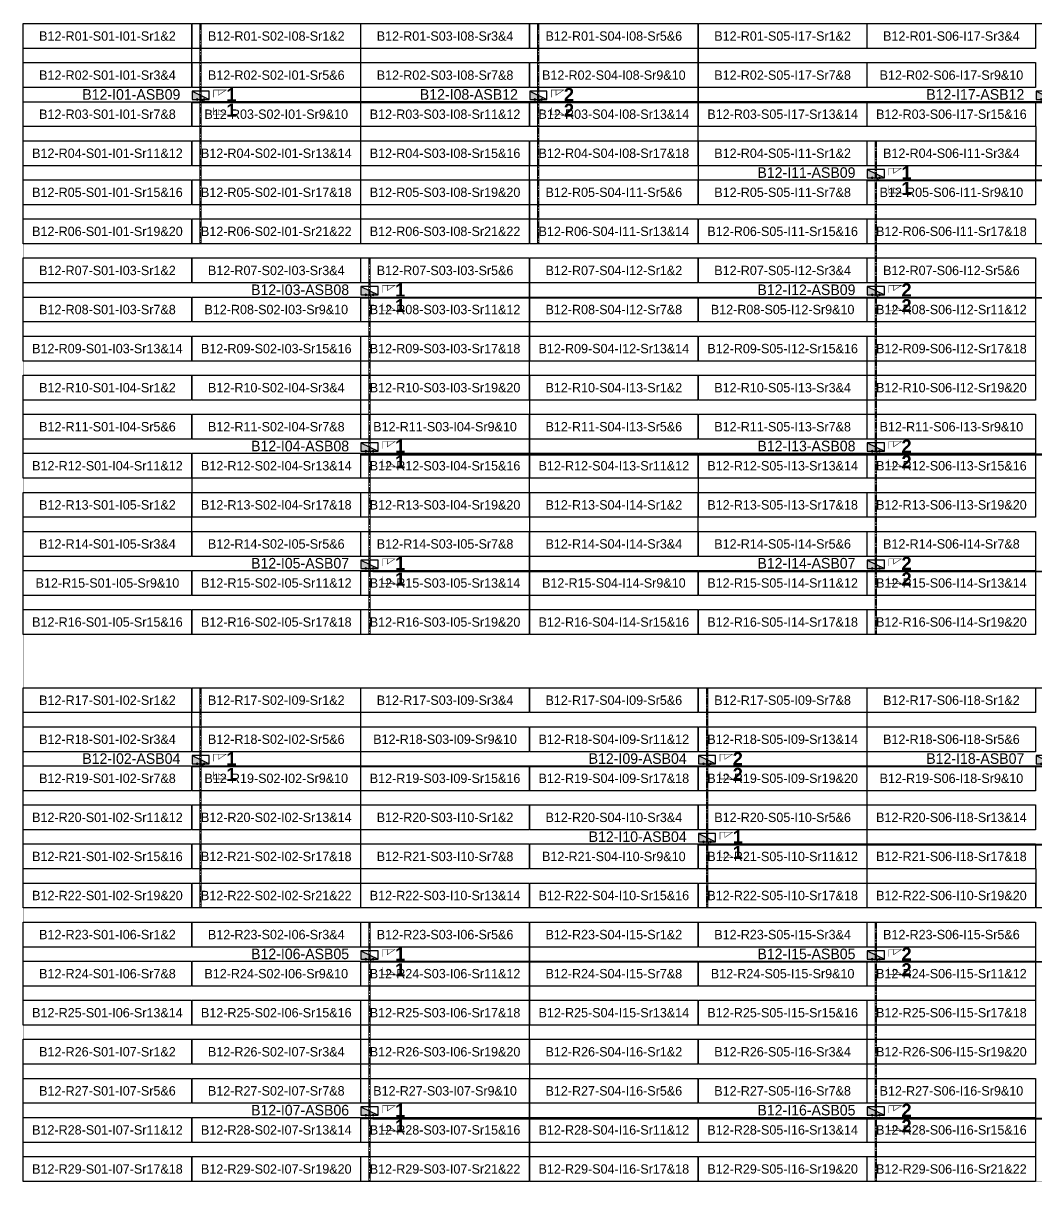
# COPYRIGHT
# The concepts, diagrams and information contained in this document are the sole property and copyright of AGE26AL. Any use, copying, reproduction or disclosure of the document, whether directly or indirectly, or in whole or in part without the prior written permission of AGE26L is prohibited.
# Model space of a CAD drawing. Header units: metres. Extents: x 529297 to 529977, y 2674414 to 2674644.
# Drawn here: x 529297.3 to 529491.6, y 2674421.7 to 2674644.2 of the extents above; entities that cross this region are included whole.
import ezdxf
from ezdxf.enums import TextEntityAlignment as Align

# ---------------------------------------------------------------- set-up
doc = ezdxf.new("R2010")
doc.units = ezdxf.units.M
doc.linetypes.add('CENTER', pattern=[2, 1.25, -0.25, 0.25, -0.25])
doc.layers.add('Boundary-12.5 MW Block', color=6, linetype='Continuous', lineweight=9)
doc.layers.add('PILE', color=1, linetype='Continuous', lineweight=15)
for name, color, linetype in [('DC Trench BL-12', 40, 'Continuous'), ('E-Inverter Grouping', 2, 'Continuous'), ('Inverter Block-12', 7, 'Continuous'), ('LT Cable(AG) INV to LT Panel BL-12', 2, 'Continuous'), ('Messenger Wire Block-12 (Master Path)', 30, 'Continuous'), ('Messenger Wire Block-12 (MW Path)', 191, 'Continuous'), ('MMS Table Block-12', 8, 'Continuous'), ('Plan Line - DC BL-12', 40, 'Continuous'), ('Section Marking BL-12', 2, 'Continuous')]:
    doc.layers.add(name, color=color, linetype=linetype)
doc.styles.add('BoldTextStyle', font='arialbd.ttf')
doc.styles.get("Standard").update_dxf_attribs({"font": 'Adani Regular.ttf'})

# ---------------------------------------------------------------- blocks, each defined once
blk = doc.blocks.new('MMS Table (32.292 x 4.788)')
at = {"color": 0}
blk.add_lwpolyline([(0, -0.002), (0, 4.786), (32.292, 4.786), (32.292, -0.002)], close=True, dxfattribs=at)
at = {"color": 7}
blk.add_attdef('ID1', text='', height=1.8, dxfattribs=at).set_placement((16.146, 2.392), align=Align.MIDDLE_CENTER)
blk = doc.blocks.new('Inverter Block')
h = blk.add_hatch(color=0)
h.dxf.hatch_style = 1
h.paths.add_polyline_path([(-1.46, 2.27), (-1.46, 0.85), (1.46, 0.85)])
at = {"color": 0}
blk.add_lwpolyline([(1.46, 2.27), (-1.46, 2.27), (-1.46, 0.85), (1.46, 0.85)], close=True, dxfattribs=at)
blk.add_lwpolyline([(-1.46, 2.27), (1.46, 0.85)], dxfattribs=at)
at = {"layer": 'PILE'}
for centre in [(-0.61, 0.85), (0.61, 0.85)]:
    blk.add_circle(centre, 0.156, dxfattribs=at)
at = {"color": 7}
blk.add_attdef('ID', (-1.46, 3.01), '', height=1.8, dxfattribs=at)

msp = doc.modelspace()

# ---------------------------------------------------------------- linework, layer by layer
at = {"layer": 'Boundary-12.5 MW Block', "const_width": 0.05}
msp.add_lwpolyline([(529945.14, 2674421.79), (529297.3, 2674421.79), (529297.3, 2674644.08), (529621.12, 2674644.08), (529621.12, 2674629.08), (529653.52, 2674629.08), (529653.52, 2674621.58), (529685.91, 2674621.58), (529685.91, 2674606.58), (529718.3, 2674606.58), (529718.3, 2674591.58), (529750.69, 2674591.58), (529750.69, 2674584.08), (529783.08, 2674584.08)], dxfattribs=at)
at = {"layer": 'DC Trench BL-12', "color": 40, "const_width": 0.15}
for points in [[(529331.48, 2674644.08), (529331.18, 2674644.08), (529331.18, 2674601.79), (529331.48, 2674601.79)], [(529396.27, 2674644.08), (529395.97, 2674644.08), (529395.97, 2674601.79), (529396.27, 2674601.79)], [(529461.05, 2674621.58), (529460.75, 2674621.58), (529460.75, 2674526.79), (529461.05, 2674526.79)], [(529363.88, 2674599.08), (529363.57, 2674599.08), (529363.57, 2674526.79), (529363.88, 2674526.79)], [(529331.48, 2674516.58), (529331.18, 2674516.58), (529331.18, 2674474.29), (529331.48, 2674474.29)], [(529428.66, 2674516.58), (529428.36, 2674516.58), (529428.36, 2674474.29), (529428.66, 2674474.29)], [(529363.88, 2674471.58), (529363.57, 2674471.58), (529363.57, 2674421.79), (529363.88, 2674421.79)], [(529461.05, 2674471.58), (529460.75, 2674471.58), (529460.75, 2674421.79), (529461.05, 2674421.79)]]:
    msp.add_lwpolyline(points, close=True, dxfattribs=at)
at = {"layer": 'E-Inverter Grouping'}
for points in [[(529329.6, 2674636.58), (529361.99, 2674636.58), (529361.99, 2674601.79), (529297.3, 2674601.79), (529297.3, 2674644.08), (529329.6, 2674644.08)], [(529426.77, 2674644.08), (529426.77, 2674616.79), (529394.38, 2674616.79), (529394.38, 2674601.79), (529362.09, 2674601.79), (529362.09, 2674639.29), (529329.7, 2674639.29), (529329.7, 2674644.08)], [(529329.6, 2674509.08), (529361.99, 2674509.08), (529361.99, 2674474.29), (529297.3, 2674474.29), (529297.3, 2674516.58), (529329.6, 2674516.58)], [(529523.95, 2674474.29), (529491.66, 2674474.29), (529491.66, 2674481.79), (529459.26, 2674481.79), (529459.26, 2674516.58), (529523.95, 2674516.58)], [(529361.99, 2674441.58), (529394.38, 2674441.58), (529394.38, 2674421.79), (529297.3, 2674421.79), (529297.3, 2674449.08), (529361.99, 2674449.08)], [(529459.16, 2674441.58), (529491.56, 2674441.58), (529491.56, 2674421.79), (529394.48, 2674421.79), (529394.48, 2674449.08), (529459.16, 2674449.08)]]:
    msp.add_lwpolyline(points, close=True, dxfattribs=at)
at = {"layer": 'E-Inverter Grouping', "color": 3}
for points in [[(529523.95, 2674616.79), (529491.66, 2674616.79), (529491.66, 2674624.29), (529426.87, 2674624.29), (529426.87, 2674644.08), (529523.95, 2674644.08)], [(529491.56, 2674614.08), (529523.95, 2674614.08), (529523.95, 2674601.79), (529394.48, 2674601.79), (529394.48, 2674614.08), (529426.87, 2674614.08), (529426.87, 2674621.58), (529491.56, 2674621.58)], [(529394.38, 2674571.79), (529362.09, 2674571.79), (529362.09, 2674579.29), (529297.3, 2674579.29), (529297.3, 2674599.08), (529394.38, 2674599.08)], [(529491.56, 2674571.79), (529459.26, 2674571.79), (529459.26, 2674579.29), (529394.48, 2674579.29), (529394.48, 2674599.08), (529491.56, 2674599.08)], [(529361.99, 2674569.08), (529394.38, 2674569.08), (529394.38, 2674549.29), (529329.7, 2674549.29), (529329.7, 2674556.79), (529297.3, 2674556.79), (529297.3, 2674576.58), (529361.99, 2674576.58)], [(529459.16, 2674569.08), (529491.56, 2674569.08), (529491.56, 2674549.29), (529426.87, 2674549.29), (529426.87, 2674556.79), (529394.48, 2674556.79), (529394.48, 2674576.58), (529459.16, 2674576.58)], [(529394.38, 2674526.79), (529297.3, 2674526.79), (529297.3, 2674554.08), (529329.6, 2674554.08), (529329.6, 2674546.58), (529394.38, 2674546.58)], [(529491.56, 2674526.79), (529394.48, 2674526.79), (529394.48, 2674554.08), (529426.77, 2674554.08), (529426.77, 2674546.58), (529491.56, 2674546.58)], [(529459.16, 2674496.79), (529362.09, 2674496.79), (529362.09, 2674511.79), (529329.7, 2674511.79), (529329.7, 2674516.58), (529459.16, 2674516.58)], [(529459.16, 2674479.08), (529491.56, 2674479.08), (529491.56, 2674474.29), (529362.09, 2674474.29), (529362.09, 2674494.08), (529459.16, 2674494.08)], [(529394.38, 2674444.29), (529362.09, 2674444.29), (529362.09, 2674451.79), (529297.3, 2674451.79), (529297.3, 2674471.58), (529394.38, 2674471.58)], [(529491.56, 2674444.29), (529459.26, 2674444.29), (529459.26, 2674451.79), (529394.48, 2674451.79), (529394.48, 2674471.58), (529491.56, 2674471.58)]]:
    msp.add_lwpolyline(points, close=True, dxfattribs=at)
at = {"layer": 'LT Cable(AG) INV to LT Panel BL-12'}
for points in [[(529579.49, 2674541.86), (529579.36, 2674541.86, -0.151992), (529578.85, 2674542.02), (529577.38, 2674543.04, 0.151992), (529576.86, 2674543.2), (529570.67, 2674543.2, -0.414214), (529569.77, 2674544.1), (529569.77, 2674554.96, 0.064459), (529569.74, 2674555.19), (529569.49, 2674556.14, -0.064459), (529569.46, 2674556.37), (529569.46, 2674628.12, 0.414214), (529568.56, 2674629.02), (529332.23, 2674629.02, -0.414214), (529331.33, 2674629.92), (529331.33, 2674630.19)], [(529579.49, 2674541.84), (529579.36, 2674541.84, -0.151992), (529578.85, 2674542), (529577.38, 2674543.01, 0.151992), (529576.86, 2674543.17), (529570.65, 2674543.17, -0.414214), (529569.75, 2674544.07), (529569.75, 2674554.95, 0.064459), (529569.72, 2674555.18), (529569.47, 2674556.14, -0.064459), (529569.44, 2674556.37), (529569.44, 2674613.1, 0.414214), (529568.54, 2674614), (529461.8, 2674614, -0.414214), (529460.9, 2674614.9), (529460.9, 2674615.19)], [(529581.48, 2674541.76), (529579.36, 2674541.76, -0.151992), (529578.85, 2674541.92), (529577.38, 2674542.94, 0.151992), (529576.86, 2674543.1), (529570.57, 2674543.1, -0.414214), (529569.67, 2674544), (529569.67, 2674554.94, 0.064459), (529569.64, 2674555.17), (529569.39, 2674556.13, -0.064459), (529569.36, 2674556.36), (529569.36, 2674590.52, 0.414214), (529568.46, 2674591.42), (529364.63, 2674591.42, -0.414214), (529363.73, 2674592.32), (529363.73, 2674592.69)], [(529579.49, 2674541.79), (529579.36, 2674541.79, -0.151992), (529578.85, 2674541.95), (529577.38, 2674542.96, 0.151992), (529576.86, 2674543.12), (529570.6, 2674543.12, -0.414214), (529569.7, 2674544.02), (529569.7, 2674554.95, 0.064459), (529569.67, 2674555.18), (529569.42, 2674556.13, -0.064459), (529569.39, 2674556.36), (529569.39, 2674590.55, 0.414214), (529568.49, 2674591.45), (529461.8, 2674591.45, -0.414214), (529460.9, 2674592.35), (529460.9, 2674592.69)], [(529581.48, 2674541.71), (529579.36, 2674541.71, -0.151992), (529578.85, 2674541.87), (529577.38, 2674542.89, 0.151992), (529576.86, 2674543.05), (529570.52, 2674543.05, -0.414214), (529569.62, 2674543.95), (529569.62, 2674554.94, 0.064459), (529569.59, 2674555.17), (529569.34, 2674556.12, -0.064459), (529569.31, 2674556.35), (529569.31, 2674560.47, 0.414214), (529568.41, 2674561.37), (529364.63, 2674561.37, -0.414214), (529363.73, 2674562.27), (529363.73, 2674562.69)], [(529583.64, 2674541.64), (529579.36, 2674541.64, -0.151992), (529578.85, 2674541.8), (529577.38, 2674542.81, 0.151992), (529576.86, 2674542.97), (529570.45, 2674542.97, -0.414214), (529569.55, 2674543.87), (529569.55, 2674554.93, 0.064459), (529569.52, 2674555.16), (529569.27, 2674556.11, -0.064459), (529569.24, 2674556.34), (529569.24, 2674560.4, 0.414214), (529568.34, 2674561.3), (529555.54, 2674561.3, 0.414214), (529554.64, 2674560.4), (529554.64, 2674539.7, -0.414214), (529553.74, 2674538.8), (529364.63, 2674538.8, -0.414214), (529363.73, 2674539.7), (529363.73, 2674540.19)], [(529581.48, 2674541.74), (529579.36, 2674541.74, -0.151992), (529578.85, 2674541.9), (529577.38, 2674542.91, 0.151992), (529576.86, 2674543.07), (529570.55, 2674543.07, -0.414214), (529569.65, 2674543.97), (529569.65, 2674554.94, 0.064459), (529569.62, 2674555.17), (529569.37, 2674556.13, -0.064459), (529569.34, 2674556.35), (529569.34, 2674560.5, 0.414214), (529568.44, 2674561.4), (529461.8, 2674561.4, -0.414214), (529460.9, 2674562.3), (529460.9, 2674562.69)], [(529583.64, 2674541.66), (529579.36, 2674541.66, -0.151992), (529578.85, 2674541.82), (529577.38, 2674542.84, 0.151992), (529576.86, 2674543), (529570.47, 2674543, -0.414214), (529569.57, 2674543.9), (529569.57, 2674554.93, 0.064459), (529569.54, 2674555.16), (529569.29, 2674556.12, -0.064459), (529569.26, 2674556.34), (529569.26, 2674560.42, 0.414214), (529568.36, 2674561.32), (529555.52, 2674561.32, 0.414214), (529554.62, 2674560.42), (529554.62, 2674539.72, -0.414214), (529553.72, 2674538.82), (529461.8, 2674538.82, -0.414214), (529460.9, 2674539.72), (529460.9, 2674540.19)], [(529584.52, 2674540.34), (529579.39, 2674540.34, -0.106848), (529579.02, 2674540.42), (529577.4, 2674541.15, 0.106848), (529577.03, 2674541.23), (529570.52, 2674541.23, 0.414214), (529569.62, 2674540.33), (529569.62, 2674518.54, -0.068738), (529569.59, 2674518.3), (529569.26, 2674517.11, 0.068738), (529569.22, 2674516.87), (529569.22, 2674502.4, -0.414214), (529568.32, 2674501.5), (529332.23, 2674501.5, -0.414214), (529331.33, 2674502.4), (529331.33, 2674502.69)], [(529582.58, 2674540.24), (529579.39, 2674540.24, -0.106848), (529579.02, 2674540.32), (529577.4, 2674541.05, 0.106848), (529577.03, 2674541.13), (529570.62, 2674541.13, 0.414214), (529569.72, 2674540.23), (529569.72, 2674518.53, -0.068738), (529569.69, 2674518.28), (529569.36, 2674517.1, 0.068738), (529569.32, 2674516.85), (529569.32, 2674464.8, -0.414214), (529568.42, 2674463.9), (529364.63, 2674463.9, -0.414214), (529363.73, 2674464.8), (529363.73, 2674465.19)], [(529584.52, 2674540.37), (529579.39, 2674540.37, -0.106848), (529579.02, 2674540.45), (529577.4, 2674541.18, 0.106848), (529577.03, 2674541.26), (529570.5, 2674541.26, 0.414214), (529569.6, 2674540.36), (529569.6, 2674518.54, -0.068738), (529569.56, 2674518.3), (529569.23, 2674517.12, 0.068738), (529569.2, 2674516.87), (529569.2, 2674502.42, -0.414214), (529568.3, 2674501.52), (529429.41, 2674501.52, -0.414214), (529428.51, 2674502.42), (529428.51, 2674502.69)], [(529584.52, 2674540.32), (529579.39, 2674540.32, -0.106848), (529579.02, 2674540.4), (529577.4, 2674541.13, 0.106848), (529577.03, 2674541.21), (529570.55, 2674541.21, 0.414214), (529569.65, 2674540.31), (529569.65, 2674518.54, -0.068738), (529569.61, 2674518.29), (529569.28, 2674517.11, 0.068738), (529569.25, 2674516.86), (529569.25, 2674487.37, -0.414214), (529568.35, 2674486.47), (529429.41, 2674486.47, -0.414214), (529428.51, 2674487.37), (529428.51, 2674487.69)], [(529582.58, 2674540.27), (529579.39, 2674540.27, -0.106848), (529579.02, 2674540.35), (529577.4, 2674541.08, 0.106848), (529577.03, 2674541.16), (529570.6, 2674541.16, 0.414214), (529569.7, 2674540.26), (529569.7, 2674518.53, -0.068738), (529569.66, 2674518.29), (529569.33, 2674517.1, 0.068738), (529569.3, 2674516.86), (529569.3, 2674464.82, -0.414214), (529568.4, 2674463.92), (529461.8, 2674463.92, -0.414214), (529460.9, 2674464.82), (529460.9, 2674465.19)], [(529580.51, 2674540.17), (529579.39, 2674540.17, -0.106848), (529579.02, 2674540.25), (529577.4, 2674540.98, 0.106848), (529577.03, 2674541.06), (529570.7, 2674541.06, 0.414214), (529569.8, 2674540.16), (529569.8, 2674518.52, -0.068738), (529569.76, 2674518.27), (529569.43, 2674517.09, 0.068738), (529569.4, 2674516.84), (529569.4, 2674434.72, -0.414214), (529568.5, 2674433.82), (529364.63, 2674433.82, -0.414214), (529363.73, 2674434.72), (529363.73, 2674435.19)], [(529582.58, 2674540.19), (529579.39, 2674540.19, -0.106848), (529579.02, 2674540.27), (529577.4, 2674541, 0.106848), (529577.03, 2674541.08), (529570.67, 2674541.08, 0.414214), (529569.77, 2674540.18), (529569.77, 2674518.52, -0.068738), (529569.74, 2674518.28), (529569.41, 2674517.09, 0.068738), (529569.37, 2674516.85), (529569.37, 2674434.75, -0.414214), (529568.47, 2674433.85), (529461.8, 2674433.85, -0.414214), (529460.9, 2674434.75), (529460.9, 2674435.19)]]:
    msp.add_lwpolyline(points, format="xyb", dxfattribs=at)
at = {"layer": 'LT Cable(AG) INV to LT Panel BL-12', "color": 5}
msp.add_lwpolyline([(529580.51, 2674542.17), (529579.93, 2674542.17, -0.089803), (529579.62, 2674542.23), (529577.12, 2674543.17, 0.089803), (529576.8, 2674543.22), (529570.7, 2674543.22, -0.414214), (529569.8, 2674544.12), (529569.8, 2674554.96, 0.064459), (529569.77, 2674555.19), (529569.52, 2674556.14, -0.064459), (529569.49, 2674556.37), (529569.49, 2674628.15, 0.414214), (529568.59, 2674629.05), (529397.02, 2674629.05, -0.414214), (529396.12, 2674629.95), (529396.12, 2674630.19)], format="xyb", dxfattribs=at)
at = {"layer": 'Messenger Wire Block-12 (Master Path)'}
for points in [[(529329.7, 2674628.94), (529569.37, 2674628.94)], [(529459.26, 2674613.94), (529569.37, 2674613.94)], [(529362.09, 2674591.44), (529569.37, 2674591.44)], [(529362.09, 2674561.44), (529569.37, 2674561.44)], [(529362.09, 2674538.94), (529554.5, 2674538.94)], [(529329.7, 2674501.44), (529569.28, 2674501.44)], [(529426.87, 2674486.44), (529569.28, 2674486.44)], [(529362.09, 2674463.94), (529569.28, 2674463.94)], [(529362.09, 2674433.94), (529718.3, 2674433.94)]]:
    msp.add_lwpolyline(points, dxfattribs=at)
at = {"layer": 'Messenger Wire Block-12 (MW Path)', "const_width": 0.1}
for points in [[(529329.7, 2674628.94), (529569.37, 2674628.94)], [(529459.26, 2674613.94), (529569.37, 2674613.94)], [(529362.09, 2674591.44), (529569.37, 2674591.44)], [(529362.09, 2674561.19), (529569.37, 2674561.19)], [(529362.09, 2674538.94), (529554.5, 2674538.94)], [(529329.7, 2674501.44), (529569.28, 2674501.44)], [(529426.87, 2674486.44), (529569.28, 2674486.44)], [(529362.09, 2674463.94), (529569.28, 2674463.94)], [(529362.09, 2674433.69), (529718.3, 2674433.69)]]:
    msp.add_lwpolyline(points, dxfattribs=at)
at = {"layer": 'Plan Line - DC BL-12', "color": 6, "linetype": 'CENTER'}
for points in [[(529331.33, 2674644.08), (529331.33, 2674601.79)], [(529396.12, 2674644.08), (529396.12, 2674601.79)], [(529460.9, 2674621.58), (529460.9, 2674526.79)], [(529363.73, 2674599.08), (529363.73, 2674526.79)], [(529331.33, 2674516.58), (529331.33, 2674474.29)], [(529428.51, 2674516.58), (529428.51, 2674474.29)], [(529363.73, 2674471.58), (529363.73, 2674421.79)], [(529460.9, 2674471.58), (529460.9, 2674421.79)]]:
    msp.add_lwpolyline(points, dxfattribs=at)
at = {"layer": 'Section Marking BL-12', "color": 94, "lineweight": 35, "true_color": 0x00a500, "const_width": 0.1}
for points in [[(529333.83, 2674629.94), (529333.83, 2674631.33), (529336.23, 2674631.33), (529334.75, 2674630.32), (529334.75, 2674631.33)], [(529398.62, 2674629.94), (529398.62, 2674631.33), (529401.02, 2674631.33), (529399.54, 2674630.32), (529399.54, 2674631.33)], [(529333.83, 2674627.94), (529333.83, 2674626.55), (529336.23, 2674626.55), (529334.75, 2674627.56), (529334.75, 2674626.55)], [(529398.62, 2674627.94), (529398.62, 2674626.55), (529401.02, 2674626.55), (529399.54, 2674627.56), (529399.54, 2674626.55)], [(529463.4, 2674614.94), (529463.4, 2674616.33), (529465.8, 2674616.33), (529464.32, 2674615.32), (529464.32, 2674616.33)], [(529463.4, 2674612.94), (529463.4, 2674611.55), (529465.8, 2674611.55), (529464.32, 2674612.56), (529464.32, 2674611.55)], [(529366.23, 2674592.44), (529366.23, 2674593.83), (529368.63, 2674593.83), (529367.15, 2674592.82), (529367.15, 2674593.83)], [(529463.4, 2674592.44), (529463.4, 2674593.83), (529465.8, 2674593.83), (529464.32, 2674592.82), (529464.32, 2674593.83)], [(529366.23, 2674590.44), (529366.23, 2674589.05), (529368.63, 2674589.05), (529367.15, 2674590.06), (529367.15, 2674589.05)], [(529463.4, 2674590.44), (529463.4, 2674589.05), (529465.8, 2674589.05), (529464.32, 2674590.06), (529464.32, 2674589.05)], [(529366.23, 2674562.44), (529366.23, 2674563.83), (529368.63, 2674563.83), (529367.15, 2674562.82), (529367.15, 2674563.83)], [(529463.4, 2674562.44), (529463.4, 2674563.83), (529465.8, 2674563.83), (529464.32, 2674562.82), (529464.32, 2674563.83)], [(529366.23, 2674560.44), (529366.23, 2674559.05), (529368.63, 2674559.05), (529367.15, 2674560.06), (529367.15, 2674559.05)], [(529463.4, 2674560.44), (529463.4, 2674559.05), (529465.8, 2674559.05), (529464.32, 2674560.06), (529464.32, 2674559.05)], [(529366.23, 2674539.94), (529366.23, 2674541.33), (529368.63, 2674541.33), (529367.15, 2674540.32), (529367.15, 2674541.33)], [(529463.4, 2674539.94), (529463.4, 2674541.33), (529465.8, 2674541.33), (529464.32, 2674540.32), (529464.32, 2674541.33)], [(529366.23, 2674537.94), (529366.23, 2674536.55), (529368.63, 2674536.55), (529367.15, 2674537.56), (529367.15, 2674536.55)], [(529463.4, 2674537.94), (529463.4, 2674536.55), (529465.8, 2674536.55), (529464.32, 2674537.56), (529464.32, 2674536.55)], [(529333.83, 2674502.44), (529333.83, 2674503.83), (529336.23, 2674503.83), (529334.75, 2674502.82), (529334.75, 2674503.83)], [(529431.01, 2674502.44), (529431.01, 2674503.83), (529433.41, 2674503.83), (529431.93, 2674502.82), (529431.93, 2674503.83)], [(529333.83, 2674500.44), (529333.83, 2674499.05), (529336.23, 2674499.05), (529334.75, 2674500.06), (529334.75, 2674499.05)], [(529431.01, 2674500.44), (529431.01, 2674499.05), (529433.41, 2674499.05), (529431.93, 2674500.06), (529431.93, 2674499.05)], [(529431.01, 2674487.44), (529431.01, 2674488.83), (529433.41, 2674488.83), (529431.93, 2674487.82), (529431.93, 2674488.83)], [(529431.01, 2674485.44), (529431.01, 2674484.05), (529433.41, 2674484.05), (529431.93, 2674485.06), (529431.93, 2674484.05)], [(529366.23, 2674464.94), (529366.23, 2674466.33), (529368.63, 2674466.33), (529367.15, 2674465.32), (529367.15, 2674466.33)], [(529463.4, 2674464.94), (529463.4, 2674466.33), (529465.8, 2674466.33), (529464.32, 2674465.32), (529464.32, 2674466.33)], [(529366.23, 2674462.94), (529366.23, 2674461.55), (529368.63, 2674461.55), (529367.15, 2674462.56), (529367.15, 2674461.55)], [(529463.4, 2674462.94), (529463.4, 2674461.55), (529465.8, 2674461.55), (529464.32, 2674462.56), (529464.32, 2674461.55)], [(529366.23, 2674434.94), (529366.23, 2674436.33), (529368.63, 2674436.33), (529367.15, 2674435.32), (529367.15, 2674436.33)], [(529463.4, 2674434.94), (529463.4, 2674436.33), (529465.8, 2674436.33), (529464.32, 2674435.32), (529464.32, 2674436.33)], [(529366.23, 2674432.94), (529366.23, 2674431.55), (529368.63, 2674431.55), (529367.15, 2674432.56), (529367.15, 2674431.55)], [(529463.4, 2674432.94), (529463.4, 2674431.55), (529465.8, 2674431.55), (529464.32, 2674432.56), (529464.32, 2674431.55)]]:
    msp.add_lwpolyline(points, dxfattribs=at)

# ---------------------------------------------------------------- block references
at = {"layer": 'Inverter Block-12'}
ref = msp.add_blockref('Inverter Block', (529331.33, 2674628.53), dxfattribs=dict(at, xscale=1.124999999976148, yscale=1.124999999976148, zscale=1.124999999976148))
ref.add_attrib('ID', 'B12-I01-ASB09', (529308.62, 2674629.46), dxfattribs={"layer": '0', "color": 7, "height": 2.025})
ref = msp.add_blockref('Inverter Block', (529396.12, 2674628.53), dxfattribs=dict(at, xscale=1.124999999976148, yscale=1.124999999976148, zscale=1.124999999976148))
ref.add_attrib('ID', 'B12-I08-ASB12', (529373.4, 2674629.46), dxfattribs={"layer": '0', "color": 7, "height": 2.025})
ref = msp.add_blockref('Inverter Block', (529493.29, 2674628.53), dxfattribs=dict(at, xscale=1.124999999976148, yscale=1.124999999976148, zscale=1.124999999976148))
ref.add_attrib('ID', 'B12-I17-ASB12', (529470.58, 2674629.46), dxfattribs={"layer": '0', "color": 7, "height": 2.025})
ref = msp.add_blockref('Inverter Block', (529460.9, 2674613.53), dxfattribs=dict(at, xscale=1.124999999976148, yscale=1.124999999976148, zscale=1.124999999976148))
ref.add_attrib('ID', 'B12-I11-ASB09', (529438.18, 2674614.46), dxfattribs={"layer": '0', "color": 7, "height": 2.025})
ref = msp.add_blockref('Inverter Block', (529363.73, 2674591.03), dxfattribs=dict(at, xscale=1.124999999976148, yscale=1.124999999976148, zscale=1.124999999976148))
ref.add_attrib('ID', 'B12-I03-ASB08', (529341.01, 2674591.96), dxfattribs={"layer": '0', "color": 7, "height": 2.025})
ref = msp.add_blockref('Inverter Block', (529460.9, 2674591.03), dxfattribs=dict(at, xscale=1.124999999976148, yscale=1.124999999976148, zscale=1.124999999976148))
ref.add_attrib('ID', 'B12-I12-ASB09', (529438.18, 2674591.96), dxfattribs={"layer": '0', "color": 7, "height": 2.025})
ref = msp.add_blockref('Inverter Block', (529363.73, 2674561.03), dxfattribs=dict(at, xscale=1.124999999976148, yscale=1.124999999976148, zscale=1.124999999976148))
ref.add_attrib('ID', 'B12-I04-ASB08', (529341.01, 2674561.96), dxfattribs={"layer": '0', "color": 7, "height": 2.025})
ref = msp.add_blockref('Inverter Block', (529460.9, 2674561.03), dxfattribs=dict(at, xscale=1.124999999976148, yscale=1.124999999976148, zscale=1.124999999976148))
ref.add_attrib('ID', 'B12-I13-ASB08', (529438.18, 2674561.96), dxfattribs={"layer": '0', "color": 7, "height": 2.025})
ref = msp.add_blockref('Inverter Block', (529363.73, 2674538.53), dxfattribs=dict(at, xscale=1.124999999976148, yscale=1.124999999976148, zscale=1.124999999976148))
ref.add_attrib('ID', 'B12-I05-ASB07', (529341.01, 2674539.46), dxfattribs={"layer": '0', "color": 7, "height": 2.025})
ref = msp.add_blockref('Inverter Block', (529460.9, 2674538.53), dxfattribs=dict(at, xscale=1.124999999976148, yscale=1.124999999976148, zscale=1.124999999976148))
ref.add_attrib('ID', 'B12-I14-ASB07', (529438.18, 2674539.46), dxfattribs={"layer": '0', "color": 7, "height": 2.025})
ref = msp.add_blockref('Inverter Block', (529331.33, 2674501.03), dxfattribs=dict(at, xscale=1.124999999976148, yscale=1.124999999976148, zscale=1.124999999976148))
ref.add_attrib('ID', 'B12-I02-ASB04', (529308.62, 2674501.96), dxfattribs={"layer": '0', "color": 7, "height": 2.025})
ref = msp.add_blockref('Inverter Block', (529428.51, 2674501.03), dxfattribs=dict(at, xscale=1.124999999976148, yscale=1.124999999976148, zscale=1.124999999976148))
ref.add_attrib('ID', 'B12-I09-ASB04', (529405.79, 2674501.96), dxfattribs={"layer": '0', "color": 7, "height": 2.025})
ref = msp.add_blockref('Inverter Block', (529493.29, 2674501.03), dxfattribs=dict(at, xscale=1.124999999976148, yscale=1.124999999976148, zscale=1.124999999976148))
ref.add_attrib('ID', 'B12-I18-ASB07', (529470.58, 2674501.96), dxfattribs={"layer": '0', "color": 7, "height": 2.025})
ref = msp.add_blockref('Inverter Block', (529428.51, 2674486.03), dxfattribs=dict(at, xscale=1.124999999976148, yscale=1.124999999976148, zscale=1.124999999976148))
ref.add_attrib('ID', 'B12-I10-ASB04', (529405.79, 2674486.96), dxfattribs={"layer": '0', "color": 7, "height": 2.025})
ref = msp.add_blockref('Inverter Block', (529363.73, 2674463.53), dxfattribs=dict(at, xscale=1.124999999976148, yscale=1.124999999976148, zscale=1.124999999976148))
ref.add_attrib('ID', 'B12-I06-ASB05', (529341.01, 2674464.46), dxfattribs={"layer": '0', "color": 7, "height": 2.025})
ref = msp.add_blockref('Inverter Block', (529460.9, 2674463.53), dxfattribs=dict(at, xscale=1.124999999976148, yscale=1.124999999976148, zscale=1.124999999976148))
ref.add_attrib('ID', 'B12-I15-ASB05', (529438.18, 2674464.46), dxfattribs={"layer": '0', "color": 7, "height": 2.025})
ref = msp.add_blockref('Inverter Block', (529363.73, 2674433.53), dxfattribs=dict(at, xscale=1.124999999976148, yscale=1.124999999976148, zscale=1.124999999976148))
ref.add_attrib('ID', 'B12-I07-ASB06', (529341.01, 2674434.46), dxfattribs={"layer": '0', "color": 7, "height": 2.025})
ref = msp.add_blockref('Inverter Block', (529460.9, 2674433.53), dxfattribs=dict(at, xscale=1.124999999976148, yscale=1.124999999976148, zscale=1.124999999976148))
ref.add_attrib('ID', 'B12-I16-ASB05', (529438.18, 2674434.46), dxfattribs={"layer": '0', "color": 7, "height": 2.025})
at = {"layer": 'MMS Table Block-12'}
for p, values in [((529297.3, 2674639.29), {'ID1': 'B12-R01-S01-I01-Sr1&2'}), ((529329.7, 2674639.29), {'ID1': 'B12-R01-S02-I08-Sr1&2'}), ((529362.09, 2674639.29), {'ID1': 'B12-R01-S03-I08-Sr3&4'}), ((529394.48, 2674639.29), {'ID1': 'B12-R01-S04-I08-Sr5&6'}), ((529426.87, 2674639.29), {'ID1': 'B12-R01-S05-I17-Sr1&2'}), ((529459.26, 2674639.29), {'ID1': 'B12-R01-S06-I17-Sr3&4'}), ((529297.3, 2674631.79), {'ID1': 'B12-R02-S01-I01-Sr3&4'}), ((529329.7, 2674631.79), {'ID1': 'B12-R02-S02-I01-Sr5&6'}), ((529362.09, 2674631.79), {'ID1': 'B12-R02-S03-I08-Sr7&8'}), ((529394.48, 2674631.79), {'ID1': 'B12-R02-S04-I08-Sr9&10'}), ((529426.87, 2674631.79), {'ID1': 'B12-R02-S05-I17-Sr7&8'}), ((529459.26, 2674631.79), {'ID1': 'B12-R02-S06-I17-Sr9&10'}), ((529297.3, 2674624.29), {'ID1': 'B12-R03-S01-I01-Sr7&8'}), ((529329.7, 2674624.29), {'ID1': 'B12-R03-S02-I01-Sr9&10'}), ((529362.09, 2674624.29), {'ID1': 'B12-R03-S03-I08-Sr11&12'}), ((529394.48, 2674624.29), {'ID1': 'B12-R03-S04-I08-Sr13&14'}), ((529426.87, 2674624.29), {'ID1': 'B12-R03-S05-I17-Sr13&14'}), ((529459.26, 2674624.29), {'ID1': 'B12-R03-S06-I17-Sr15&16'}), ((529297.3, 2674616.79), {'ID1': 'B12-R04-S01-I01-Sr11&12'}), ((529329.7, 2674616.79), {'ID1': 'B12-R04-S02-I01-Sr13&14'}), ((529362.09, 2674616.79), {'ID1': 'B12-R04-S03-I08-Sr15&16'}), ((529394.48, 2674616.79), {'ID1': 'B12-R04-S04-I08-Sr17&18'}), ((529426.87, 2674616.79), {'ID1': 'B12-R04-S05-I11-Sr1&2'}), ((529459.26, 2674616.79), {'ID1': 'B12-R04-S06-I11-Sr3&4'}), ((529297.3, 2674609.29), {'ID1': 'B12-R05-S01-I01-Sr15&16'}), ((529329.7, 2674609.29), {'ID1': 'B12-R05-S02-I01-Sr17&18'}), ((529362.09, 2674609.29), {'ID1': 'B12-R05-S03-I08-Sr19&20'}), ((529394.48, 2674609.29), {'ID1': 'B12-R05-S04-I11-Sr5&6'}), ((529426.87, 2674609.29), {'ID1': 'B12-R05-S05-I11-Sr7&8'}), ((529459.26, 2674609.29), {'ID1': 'B12-R05-S06-I11-Sr9&10'}), ((529297.3, 2674601.79), {'ID1': 'B12-R06-S01-I01-Sr19&20'}), ((529329.7, 2674601.79), {'ID1': 'B12-R06-S02-I01-Sr21&22'}), ((529362.09, 2674601.79), {'ID1': 'B12-R06-S03-I08-Sr21&22'}), ((529394.48, 2674601.79), {'ID1': 'B12-R06-S04-I11-Sr13&14'}), ((529426.87, 2674601.79), {'ID1': 'B12-R06-S05-I11-Sr15&16'}), ((529459.26, 2674601.79), {'ID1': 'B12-R06-S06-I11-Sr17&18'}), ((529297.3, 2674594.29), {'ID1': 'B12-R07-S01-I03-Sr1&2'}), ((529329.7, 2674594.29), {'ID1': 'B12-R07-S02-I03-Sr3&4'}), ((529362.09, 2674594.29), {'ID1': 'B12-R07-S03-I03-Sr5&6'}), ((529394.48, 2674594.29), {'ID1': 'B12-R07-S04-I12-Sr1&2'}), ((529426.87, 2674594.29), {'ID1': 'B12-R07-S05-I12-Sr3&4'}), ((529459.26, 2674594.29), {'ID1': 'B12-R07-S06-I12-Sr5&6'}), ((529297.3, 2674586.79), {'ID1': 'B12-R08-S01-I03-Sr7&8'}), ((529329.7, 2674586.79), {'ID1': 'B12-R08-S02-I03-Sr9&10'}), ((529362.09, 2674586.79), {'ID1': 'B12-R08-S03-I03-Sr11&12'}), ((529394.48, 2674586.79), {'ID1': 'B12-R08-S04-I12-Sr7&8'}), ((529426.87, 2674586.79), {'ID1': 'B12-R08-S05-I12-Sr9&10'}), ((529459.26, 2674586.79), {'ID1': 'B12-R08-S06-I12-Sr11&12'}), ((529297.3, 2674579.29), {'ID1': 'B12-R09-S01-I03-Sr13&14'}), ((529329.7, 2674579.29), {'ID1': 'B12-R09-S02-I03-Sr15&16'}), ((529362.09, 2674579.29), {'ID1': 'B12-R09-S03-I03-Sr17&18'}), ((529394.48, 2674579.29), {'ID1': 'B12-R09-S04-I12-Sr13&14'}), ((529426.87, 2674579.29), {'ID1': 'B12-R09-S05-I12-Sr15&16'}), ((529459.26, 2674579.29), {'ID1': 'B12-R09-S06-I12-Sr17&18'}), ((529297.3, 2674571.79), {'ID1': 'B12-R10-S01-I04-Sr1&2'}), ((529329.7, 2674571.79), {'ID1': 'B12-R10-S02-I04-Sr3&4'}), ((529362.09, 2674571.79), {'ID1': 'B12-R10-S03-I03-Sr19&20'}), ((529394.48, 2674571.79), {'ID1': 'B12-R10-S04-I13-Sr1&2'}), ((529426.87, 2674571.79), {'ID1': 'B12-R10-S05-I13-Sr3&4'}), ((529459.26, 2674571.79), {'ID1': 'B12-R10-S06-I12-Sr19&20'}), ((529297.3, 2674564.29), {'ID1': 'B12-R11-S01-I04-Sr5&6'}), ((529329.7, 2674564.29), {'ID1': 'B12-R11-S02-I04-Sr7&8'}), ((529362.09, 2674564.29), {'ID1': 'B12-R11-S03-I04-Sr9&10'}), ((529394.48, 2674564.29), {'ID1': 'B12-R11-S04-I13-Sr5&6'}), ((529426.87, 2674564.29), {'ID1': 'B12-R11-S05-I13-Sr7&8'}), ((529459.26, 2674564.29), {'ID1': 'B12-R11-S06-I13-Sr9&10'}), ((529297.3, 2674556.79), {'ID1': 'B12-R12-S01-I04-Sr11&12'}), ((529329.7, 2674556.79), {'ID1': 'B12-R12-S02-I04-Sr13&14'}), ((529362.09, 2674556.79), {'ID1': 'B12-R12-S03-I04-Sr15&16'}), ((529394.48, 2674556.79), {'ID1': 'B12-R12-S04-I13-Sr11&12'}), ((529426.87, 2674556.79), {'ID1': 'B12-R12-S05-I13-Sr13&14'}), ((529459.26, 2674556.79), {'ID1': 'B12-R12-S06-I13-Sr15&16'}), ((529297.3, 2674549.29), {'ID1': 'B12-R13-S01-I05-Sr1&2'}), ((529329.7, 2674549.29), {'ID1': 'B12-R13-S02-I04-Sr17&18'}), ((529362.09, 2674549.29), {'ID1': 'B12-R13-S03-I04-Sr19&20'}), ((529394.48, 2674549.29), {'ID1': 'B12-R13-S04-I14-Sr1&2'}), ((529426.87, 2674549.29), {'ID1': 'B12-R13-S05-I13-Sr17&18'}), ((529459.26, 2674549.29), {'ID1': 'B12-R13-S06-I13-Sr19&20'}), ((529297.3, 2674541.79), {'ID1': 'B12-R14-S01-I05-Sr3&4'}), ((529329.7, 2674541.79), {'ID1': 'B12-R14-S02-I05-Sr5&6'}), ((529362.09, 2674541.79), {'ID1': 'B12-R14-S03-I05-Sr7&8'}), ((529394.48, 2674541.79), {'ID1': 'B12-R14-S04-I14-Sr3&4'}), ((529426.87, 2674541.79), {'ID1': 'B12-R14-S05-I14-Sr5&6'}), ((529459.26, 2674541.79), {'ID1': 'B12-R14-S06-I14-Sr7&8'}), ((529297.3, 2674534.29), {'ID1': 'B12-R15-S01-I05-Sr9&10'}), ((529329.7, 2674534.29), {'ID1': 'B12-R15-S02-I05-Sr11&12'}), ((529362.09, 2674534.29), {'ID1': 'B12-R15-S03-I05-Sr13&14'}), ((529394.48, 2674534.29), {'ID1': 'B12-R15-S04-I14-Sr9&10'}), ((529426.87, 2674534.29), {'ID1': 'B12-R15-S05-I14-Sr11&12'}), ((529459.26, 2674534.29), {'ID1': 'B12-R15-S06-I14-Sr13&14'}), ((529297.3, 2674526.79), {'ID1': 'B12-R16-S01-I05-Sr15&16'}), ((529329.7, 2674526.79), {'ID1': 'B12-R16-S02-I05-Sr17&18'}), ((529362.09, 2674526.79), {'ID1': 'B12-R16-S03-I05-Sr19&20'}), ((529394.48, 2674526.79), {'ID1': 'B12-R16-S04-I14-Sr15&16'}), ((529426.87, 2674526.79), {'ID1': 'B12-R16-S05-I14-Sr17&18'}), ((529459.26, 2674526.79), {'ID1': 'B12-R16-S06-I14-Sr19&20'}), ((529297.3, 2674511.79), {'ID1': 'B12-R17-S01-I02-Sr1&2'}), ((529329.7, 2674511.79), {'ID1': 'B12-R17-S02-I09-Sr1&2'}), ((529362.09, 2674511.79), {'ID1': 'B12-R17-S03-I09-Sr3&4'}), ((529394.48, 2674511.79), {'ID1': 'B12-R17-S04-I09-Sr5&6'}), ((529426.87, 2674511.79), {'ID1': 'B12-R17-S05-I09-Sr7&8'}), ((529459.26, 2674511.79), {'ID1': 'B12-R17-S06-I18-Sr1&2'}), ((529297.3, 2674504.29), {'ID1': 'B12-R18-S01-I02-Sr3&4'}), ((529329.7, 2674504.29), {'ID1': 'B12-R18-S02-I02-Sr5&6'}), ((529362.09, 2674504.29), {'ID1': 'B12-R18-S03-I09-Sr9&10'}), ((529394.48, 2674504.29), {'ID1': 'B12-R18-S04-I09-Sr11&12'}), ((529426.87, 2674504.29), {'ID1': 'B12-R18-S05-I09-Sr13&14'}), ((529459.26, 2674504.29), {'ID1': 'B12-R18-S06-I18-Sr5&6'}), ((529297.3, 2674496.79), {'ID1': 'B12-R19-S01-I02-Sr7&8'}), ((529329.7, 2674496.79), {'ID1': 'B12-R19-S02-I02-Sr9&10'}), ((529362.09, 2674496.79), {'ID1': 'B12-R19-S03-I09-Sr15&16'}), ((529394.48, 2674496.79), {'ID1': 'B12-R19-S04-I09-Sr17&18'}), ((529426.87, 2674496.79), {'ID1': 'B12-R19-S05-I09-Sr19&20'}), ((529459.26, 2674496.79), {'ID1': 'B12-R19-S06-I18-Sr9&10'}), ((529297.3, 2674489.29), {'ID1': 'B12-R20-S01-I02-Sr11&12'}), ((529329.7, 2674489.29), {'ID1': 'B12-R20-S02-I02-Sr13&14'}), ((529362.09, 2674489.29), {'ID1': 'B12-R20-S03-I10-Sr1&2'}), ((529394.48, 2674489.29), {'ID1': 'B12-R20-S04-I10-Sr3&4'}), ((529426.87, 2674489.29), {'ID1': 'B12-R20-S05-I10-Sr5&6'}), ((529459.26, 2674489.29), {'ID1': 'B12-R20-S06-I18-Sr13&14'}), ((529297.3, 2674481.79), {'ID1': 'B12-R21-S01-I02-Sr15&16'}), ((529329.7, 2674481.79), {'ID1': 'B12-R21-S02-I02-Sr17&18'}), ((529362.09, 2674481.79), {'ID1': 'B12-R21-S03-I10-Sr7&8'}), ((529394.48, 2674481.79), {'ID1': 'B12-R21-S04-I10-Sr9&10'}), ((529426.87, 2674481.79), {'ID1': 'B12-R21-S05-I10-Sr11&12'}), ((529459.26, 2674481.79), {'ID1': 'B12-R21-S06-I18-Sr17&18'}), ((529297.3, 2674474.29), {'ID1': 'B12-R22-S01-I02-Sr19&20'}), ((529329.7, 2674474.29), {'ID1': 'B12-R22-S02-I02-Sr21&22'}), ((529362.09, 2674474.29), {'ID1': 'B12-R22-S03-I10-Sr13&14'}), ((529394.48, 2674474.29), {'ID1': 'B12-R22-S04-I10-Sr15&16'}), ((529426.87, 2674474.29), {'ID1': 'B12-R22-S05-I10-Sr17&18'}), ((529459.26, 2674474.29), {'ID1': 'B12-R22-S06-I10-Sr19&20'}), ((529297.3, 2674466.79), {'ID1': 'B12-R23-S01-I06-Sr1&2'}), ((529329.7, 2674466.79), {'ID1': 'B12-R23-S02-I06-Sr3&4'}), ((529362.09, 2674466.79), {'ID1': 'B12-R23-S03-I06-Sr5&6'}), ((529394.48, 2674466.79), {'ID1': 'B12-R23-S04-I15-Sr1&2'}), ((529426.87, 2674466.79), {'ID1': 'B12-R23-S05-I15-Sr3&4'}), ((529459.26, 2674466.79), {'ID1': 'B12-R23-S06-I15-Sr5&6'}), ((529297.3, 2674459.29), {'ID1': 'B12-R24-S01-I06-Sr7&8'}), ((529329.7, 2674459.29), {'ID1': 'B12-R24-S02-I06-Sr9&10'}), ((529362.09, 2674459.29), {'ID1': 'B12-R24-S03-I06-Sr11&12'}), ((529394.48, 2674459.29), {'ID1': 'B12-R24-S04-I15-Sr7&8'}), ((529426.87, 2674459.29), {'ID1': 'B12-R24-S05-I15-Sr9&10'}), ((529459.26, 2674459.29), {'ID1': 'B12-R24-S06-I15-Sr11&12'}), ((529297.3, 2674451.79), {'ID1': 'B12-R25-S01-I06-Sr13&14'}), ((529329.7, 2674451.79), {'ID1': 'B12-R25-S02-I06-Sr15&16'}), ((529362.09, 2674451.79), {'ID1': 'B12-R25-S03-I06-Sr17&18'}), ((529394.48, 2674451.79), {'ID1': 'B12-R25-S04-I15-Sr13&14'}), ((529426.87, 2674451.79), {'ID1': 'B12-R25-S05-I15-Sr15&16'}), ((529459.26, 2674451.79), {'ID1': 'B12-R25-S06-I15-Sr17&18'}), ((529297.3, 2674444.29), {'ID1': 'B12-R26-S01-I07-Sr1&2'}), ((529329.7, 2674444.29), {'ID1': 'B12-R26-S02-I07-Sr3&4'}), ((529362.09, 2674444.29), {'ID1': 'B12-R26-S03-I06-Sr19&20'}), ((529394.48, 2674444.29), {'ID1': 'B12-R26-S04-I16-Sr1&2'}), ((529426.87, 2674444.29), {'ID1': 'B12-R26-S05-I16-Sr3&4'}), ((529459.26, 2674444.29), {'ID1': 'B12-R26-S06-I15-Sr19&20'}), ((529297.3, 2674436.79), {'ID1': 'B12-R27-S01-I07-Sr5&6'}), ((529329.7, 2674436.79), {'ID1': 'B12-R27-S02-I07-Sr7&8'}), ((529362.09, 2674436.79), {'ID1': 'B12-R27-S03-I07-Sr9&10'}), ((529394.48, 2674436.79), {'ID1': 'B12-R27-S04-I16-Sr5&6'}), ((529426.87, 2674436.79), {'ID1': 'B12-R27-S05-I16-Sr7&8'}), ((529459.26, 2674436.79), {'ID1': 'B12-R27-S06-I16-Sr9&10'}), ((529297.3, 2674429.29), {'ID1': 'B12-R28-S01-I07-Sr11&12'}), ((529329.7, 2674429.29), {'ID1': 'B12-R28-S02-I07-Sr13&14'}), ((529362.09, 2674429.29), {'ID1': 'B12-R28-S03-I07-Sr15&16'}), ((529394.48, 2674429.29), {'ID1': 'B12-R28-S04-I16-Sr11&12'}), ((529426.87, 2674429.29), {'ID1': 'B12-R28-S05-I16-Sr13&14'}), ((529459.26, 2674429.29), {'ID1': 'B12-R28-S06-I16-Sr15&16'}), ((529297.3, 2674421.79), {'ID1': 'B12-R29-S01-I07-Sr17&18'}), ((529329.7, 2674421.79), {'ID1': 'B12-R29-S02-I07-Sr19&20'}), ((529362.09, 2674421.79), {'ID1': 'B12-R29-S03-I07-Sr21&22'}), ((529394.48, 2674421.79), {'ID1': 'B12-R29-S04-I16-Sr17&18'}), ((529426.87, 2674421.79), {'ID1': 'B12-R29-S05-I16-Sr19&20'}), ((529459.26, 2674421.79), {'ID1': 'B12-R29-S06-I16-Sr21&22'})]:
    msp.add_blockref('MMS Table (32.292 x 4.788)', p, dxfattribs=at).add_auto_attribs(values)

# ---------------------------------------------------------------- texts
at = {"layer": 'Section Marking BL-12', "color": 94, "true_color": 0x00a500, "style": 'BoldTextStyle'}
for s, p in [('1', (529337.23, 2674630.44)), ('2', (529402.02, 2674630.44)), ('1', (529337.23, 2674627.44)), ('2', (529402.02, 2674627.44)), ('1', (529466.8, 2674615.44)), ('1', (529466.8, 2674612.44)), ('1', (529369.63, 2674592.94)), ('2', (529466.8, 2674592.94)), ('1', (529369.63, 2674589.94)), ('2', (529466.8, 2674589.94)), ('1', (529369.63, 2674562.94)), ('2', (529466.8, 2674562.94)), ('1', (529369.63, 2674559.94)), ('2', (529466.8, 2674559.94)), ('1', (529369.63, 2674540.44)), ('2', (529466.8, 2674540.44)), ('1', (529369.63, 2674537.44)), ('2', (529466.8, 2674537.44)), ('1', (529337.23, 2674502.94)), ('2', (529434.41, 2674502.94)), ('1', (529337.23, 2674499.94)), ('2', (529434.41, 2674499.94)), ('1', (529434.41, 2674487.94)), ('1', (529434.41, 2674484.94)), ('1', (529369.63, 2674465.44)), ('2', (529466.8, 2674465.44)), ('1', (529369.63, 2674462.44)), ('2', (529466.8, 2674462.44)), ('1', (529369.63, 2674435.44)), ('2', (529466.8, 2674435.44)), ('1', (529369.63, 2674432.44)), ('2', (529466.8, 2674432.44))]:
    msp.add_text(s, height=2.5, dxfattribs=at).set_placement(p, align=Align.MIDDLE_CENTER)

doc.saveas('drawing.dxf')
